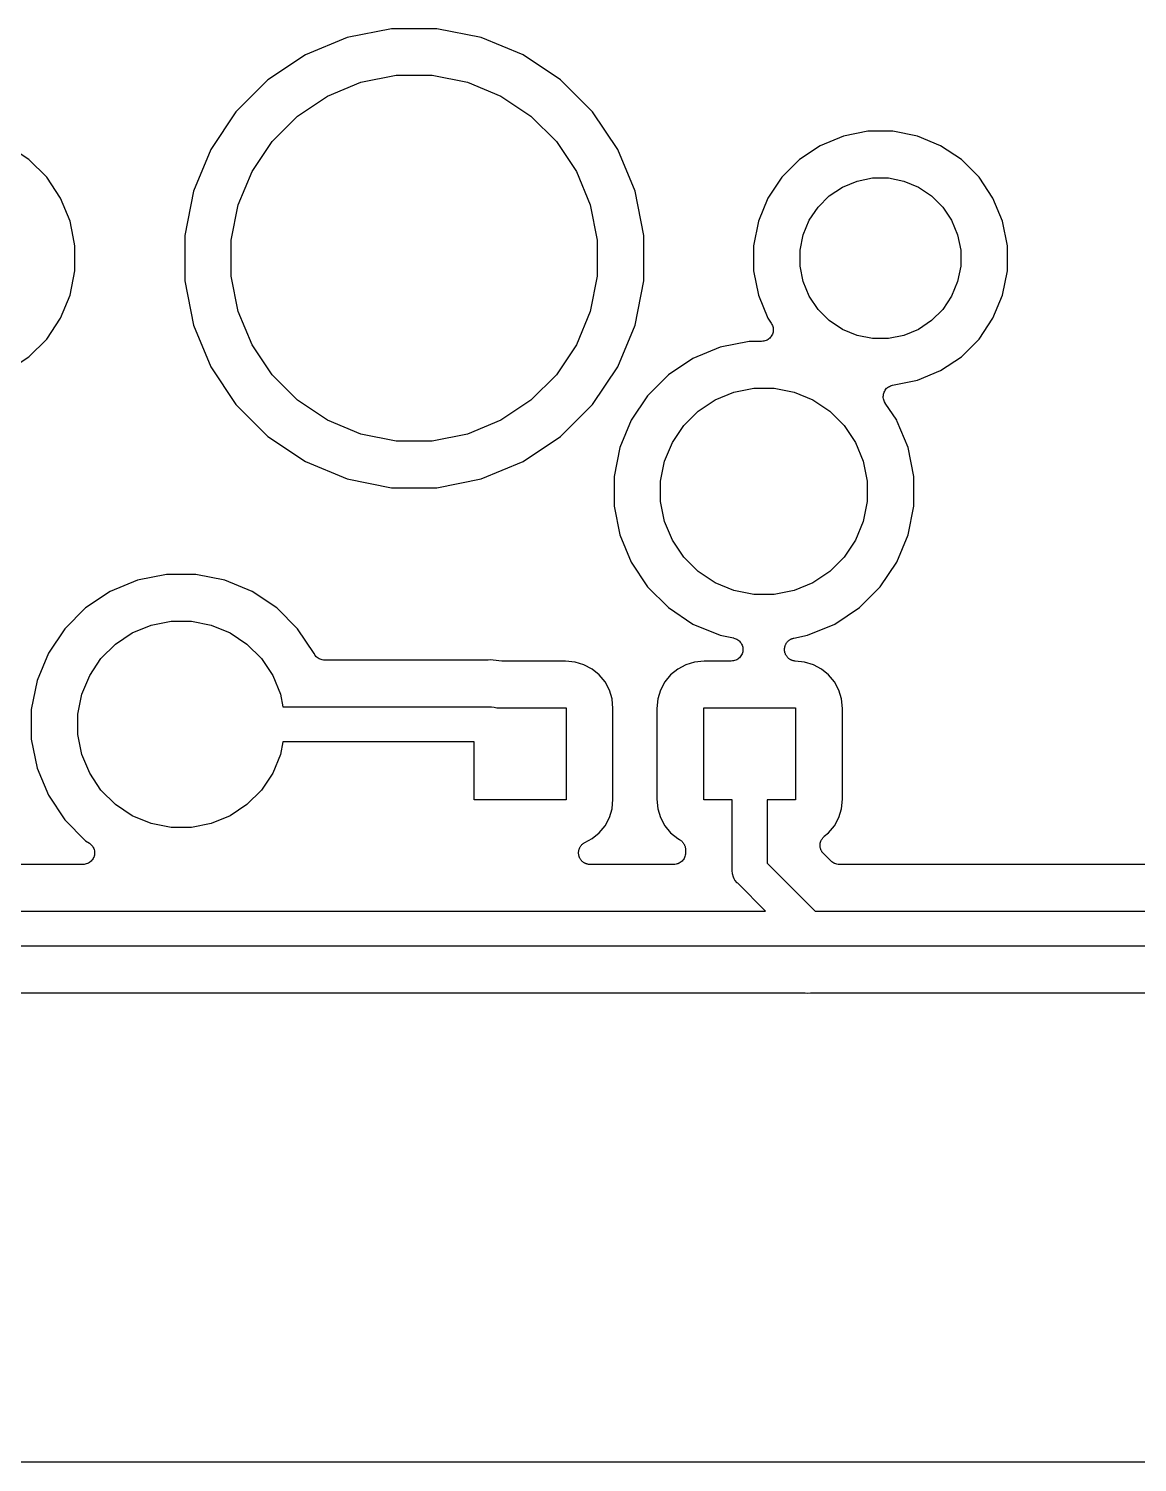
# Model space of a CAD drawing. Extents: x 1.17 to 5.78, y -4.25 to -1.3.
# Drawn here: x 2.166 to 2.641, y -4.254 to -3.639 of the extents above; entities that cross this region are included whole.
import ezdxf

# ---------------------------------------------------------------- set-up
doc = ezdxf.new("R2010")
doc.units = 0
doc.header["$MEASUREMENT"] = 0
doc.layers.add('BLACK', color=7, linetype='CONTINUOUS')

msp = doc.modelspace()

# ---------------------------------------------------------------- linework, layer by layer
at = {"layer": 'BLACK', "linetype": 'CONTINUOUS'}
for p, q in [((2.32143, -3.63883), (2.3024, -3.64261)), ((2.34084, -3.63883), (2.32143, -3.63883)), ((2.35987, -3.64261), (2.34084, -3.63883)), ((2.3024, -3.64261), (2.28448, -3.65004)), ((2.37779, -3.65004), (2.35987, -3.64261)), ((2.28448, -3.65004), (2.26835, -3.66082)), ((2.39393, -3.66082), (2.37779, -3.65004)), ((2.30824, -3.66184), (2.3234, -3.65883)), ((2.3234, -3.65883), (2.33887, -3.65883)), ((2.33887, -3.65883), (2.35403, -3.66184)), ((2.26835, -3.66082), (2.25463, -3.67454)), ((2.29395, -3.66776), (2.30824, -3.66184)), ((2.35403, -3.66184), (2.36832, -3.66776)), ((2.40765, -3.67454), (2.39393, -3.66082)), ((2.28109, -3.67635), (2.29395, -3.66776)), ((2.36832, -3.66776), (2.38118, -3.67635)), ((2.25463, -3.67454), (2.24385, -3.69067)), ((2.27016, -3.68729), (2.28109, -3.67635)), ((2.38118, -3.67635), (2.39211, -3.68729)), ((2.41843, -3.69067), (2.40765, -3.67454)), ((2.51525, -3.68497), (2.50534, -3.68908)), ((2.52577, -3.68288), (2.51525, -3.68497)), ((2.5365, -3.68288), (2.52577, -3.68288)), ((2.54702, -3.68497), (2.5365, -3.68288)), ((2.55693, -3.68908), (2.54702, -3.68497)), ((2.16584, -3.69503), (2.15693, -3.68908)), ((2.24385, -3.69067), (2.23642, -3.7086)), ((2.26157, -3.70014), (2.27016, -3.68729)), ((2.39211, -3.68729), (2.4007, -3.70014)), ((2.42585, -3.7086), (2.41843, -3.69067)), ((2.50534, -3.68908), (2.49643, -3.69503)), ((2.56584, -3.69503), (2.55693, -3.68908)), ((2.17343, -3.70262), (2.16584, -3.69503)), ((2.49643, -3.69503), (2.48884, -3.70262)), ((2.57343, -3.70262), (2.56584, -3.69503)), ((2.17939, -3.71154), (2.17343, -3.70262)), ((2.25565, -3.71443), (2.26157, -3.70014)), ((2.4007, -3.70014), (2.40662, -3.71443)), ((2.48884, -3.70262), (2.48288, -3.71154)), ((2.52109, -3.7042), (2.52774, -3.70288)), ((2.52774, -3.70288), (2.53453, -3.70288)), ((2.53453, -3.70288), (2.54118, -3.7042)), ((2.57939, -3.71154), (2.57343, -3.70262)), ((2.23642, -3.7086), (2.23264, -3.72763)), ((2.42964, -3.72763), (2.42585, -3.7086)), ((2.50918, -3.71057), (2.51482, -3.7068)), ((2.51482, -3.7068), (2.52109, -3.7042)), ((2.54118, -3.7042), (2.54745, -3.7068)), ((2.54745, -3.7068), (2.5531, -3.71057)), ((2.18349, -3.72145), (2.17939, -3.71154)), ((2.25264, -3.7296), (2.25565, -3.71443)), ((2.40662, -3.71443), (2.40964, -3.7296)), ((2.48288, -3.71154), (2.47878, -3.72145)), ((2.50061, -3.72101), (2.50438, -3.71537)), ((2.50438, -3.71537), (2.50918, -3.71057)), ((2.5531, -3.71057), (2.55789, -3.71537)), ((2.55789, -3.71537), (2.56166, -3.72101)), ((2.58349, -3.72145), (2.57939, -3.71154)), ((2.18482, -3.72811), (2.18349, -3.72145)), ((2.47878, -3.72145), (2.47669, -3.73196)), ((2.49801, -3.72728), (2.50061, -3.72101)), ((2.56166, -3.72101), (2.56426, -3.72728)), ((2.58558, -3.73196), (2.58349, -3.72145)), ((2.23264, -3.72763), (2.23264, -3.74703)), ((2.42964, -3.74703), (2.42964, -3.72763)), ((2.49669, -3.73393), (2.49801, -3.72728)), ((2.56426, -3.72728), (2.56558, -3.73393)), ((2.18558, -3.73196), (2.18482, -3.72811)), ((2.18558, -3.74269), (2.18558, -3.73196)), ((2.25264, -3.74506), (2.25264, -3.7296)), ((2.40964, -3.7296), (2.40964, -3.74506)), ((2.47669, -3.73196), (2.47669, -3.74269)), ((2.49669, -3.74072), (2.49669, -3.73393)), ((2.56558, -3.73393), (2.56558, -3.74072)), ((2.58558, -3.74269), (2.58558, -3.73196)), ((2.18349, -3.75321), (2.18558, -3.74269)), ((2.25565, -3.76022), (2.25264, -3.74506)), ((2.40964, -3.74506), (2.40662, -3.76022)), ((2.47669, -3.74269), (2.47878, -3.75321)), ((2.49801, -3.74738), (2.49669, -3.74072)), ((2.56558, -3.74072), (2.56426, -3.74738)), ((2.58349, -3.75321), (2.58558, -3.74269)), ((2.23264, -3.74703), (2.23642, -3.76606)), ((2.42585, -3.76606), (2.42964, -3.74703)), ((2.50061, -3.75364), (2.49801, -3.74738)), ((2.56426, -3.74738), (2.56166, -3.75364)), ((2.17939, -3.76312), (2.18349, -3.75321)), ((2.47878, -3.75321), (2.48288, -3.76312)), ((2.50438, -3.75929), (2.50061, -3.75364)), ((2.56166, -3.75364), (2.55789, -3.75929)), ((2.57939, -3.76312), (2.58349, -3.75321)), ((2.17343, -3.77204), (2.17939, -3.76312)), ((2.26157, -3.77451), (2.25565, -3.76022)), ((2.40662, -3.76022), (2.4007, -3.77451)), ((2.48288, -3.76312), (2.48431, -3.76526)), ((2.50918, -3.76409), (2.50438, -3.75929)), ((2.51482, -3.76786), (2.50918, -3.76409)), ((2.5531, -3.76409), (2.54745, -3.76786)), ((2.55789, -3.75929), (2.5531, -3.76409)), ((2.57343, -3.77204), (2.57939, -3.76312)), ((2.23642, -3.76606), (2.24385, -3.78398)), ((2.41843, -3.78398), (2.42585, -3.76606)), ((2.48429, -3.77085), (2.48399, -3.77121)), ((2.4843, -3.77083), (2.48429, -3.77084)), ((2.48429, -3.77084), (2.48429, -3.77085)), ((2.48453, -3.77041), (2.4843, -3.77083)), ((2.48431, -3.76526), (2.48434, -3.7653)), ((2.48434, -3.7653), (2.48434, -3.7653)), ((2.48434, -3.7653), (2.48434, -3.7653)), ((2.48434, -3.7653), (2.48435, -3.76532)), ((2.48435, -3.76532), (2.48457, -3.76574)), ((2.48476, -3.76999), (2.48453, -3.77041)), ((2.48457, -3.76574), (2.48479, -3.76616)), ((2.48477, -3.76997), (2.48476, -3.76998)), ((2.48476, -3.76998), (2.48476, -3.76999)), ((2.48491, -3.76952), (2.48477, -3.76997)), ((2.48479, -3.76616), (2.48479, -3.76617)), ((2.48479, -3.76617), (2.4848, -3.76618)), ((2.4848, -3.76618), (2.48493, -3.76664)), ((2.48505, -3.76906), (2.48491, -3.76952)), ((2.48493, -3.76664), (2.48507, -3.7671)), ((2.4851, -3.76856), (2.48505, -3.76904)), ((2.48505, -3.76904), (2.48505, -3.76905)), ((2.48505, -3.76905), (2.48505, -3.76906)), ((2.48507, -3.7671), (2.48507, -3.76711)), ((2.48507, -3.76711), (2.48507, -3.76712)), ((2.48507, -3.76712), (2.48511, -3.76759)), ((2.48516, -3.76809), (2.4851, -3.76856)), ((2.48511, -3.76759), (2.48516, -3.76807)), ((2.48516, -3.76807), (2.48515, -3.76808)), ((2.48515, -3.76808), (2.48516, -3.76809)), ((2.52109, -3.77045), (2.51482, -3.76786)), ((2.52774, -3.77178), (2.52109, -3.77045)), ((2.54118, -3.77045), (2.53453, -3.77178)), ((2.54745, -3.76786), (2.54118, -3.77045)), ((2.16584, -3.77962), (2.17343, -3.77204)), ((2.27016, -3.78737), (2.26157, -3.77451)), ((2.4007, -3.77451), (2.39211, -3.78737)), ((2.46238, -3.77551), (2.45068, -3.78035)), ((2.4748, -3.77304), (2.46238, -3.77551)), ((2.48016, -3.77304), (2.4748, -3.77304)), ((2.48063, -3.77299), (2.48016, -3.77304)), ((2.48111, -3.77294), (2.48063, -3.77299)), ((2.48112, -3.77294), (2.48111, -3.77294)), ((2.48113, -3.77294), (2.48112, -3.77294)), ((2.48158, -3.7728), (2.48113, -3.77294)), ((2.48204, -3.77267), (2.48158, -3.7728)), ((2.48205, -3.77266), (2.48204, -3.77267)), ((2.48206, -3.77266), (2.48205, -3.77266)), ((2.48249, -3.77243), (2.48206, -3.77266)), ((2.4829, -3.77221), (2.48249, -3.77243)), ((2.48291, -3.77221), (2.4829, -3.77221)), ((2.48292, -3.7722), (2.48291, -3.77221)), ((2.4833, -3.77189), (2.48292, -3.7722)), ((2.48366, -3.7716), (2.4833, -3.77189)), ((2.48367, -3.77159), (2.48366, -3.7716)), ((2.48368, -3.77158), (2.48367, -3.77159)), ((2.48399, -3.77121), (2.48368, -3.77158)), ((2.53453, -3.77178), (2.52774, -3.77178)), ((2.56584, -3.77962), (2.57343, -3.77204)), ((2.15693, -3.78558), (2.16584, -3.77962)), ((2.45068, -3.78035), (2.44015, -3.78739)), ((2.55693, -3.78558), (2.56584, -3.77962)), ((2.24385, -3.78398), (2.25463, -3.80012)), ((2.28109, -3.7983), (2.27016, -3.78737)), ((2.39211, -3.78737), (2.38118, -3.7983)), ((2.40765, -3.80012), (2.41843, -3.78398)), ((2.44015, -3.78739), (2.4312, -3.79634)), ((2.54702, -3.78968), (2.55693, -3.78558)), ((2.46016, -3.79808), (2.46822, -3.79474)), ((2.46822, -3.79474), (2.47677, -3.79304)), ((2.47677, -3.79304), (2.4855, -3.79304)), ((2.4855, -3.79304), (2.49405, -3.79474)), ((2.49405, -3.79474), (2.50212, -3.79808)), ((2.53238, -3.79618), (2.53243, -3.79571)), ((2.53243, -3.79571), (2.53244, -3.79569)), ((2.53244, -3.79568), (2.53258, -3.79523)), ((2.53244, -3.79569), (2.53244, -3.79568)), ((2.53258, -3.79523), (2.53272, -3.79477)), ((2.53272, -3.79477), (2.53273, -3.79476)), ((2.53273, -3.79475), (2.53296, -3.79433)), ((2.53273, -3.79476), (2.53273, -3.79475)), ((2.53296, -3.79433), (2.53318, -3.79392)), ((2.53318, -3.79392), (2.53319, -3.79391)), ((2.53319, -3.79391), (2.5332, -3.79389)), ((2.5332, -3.79389), (2.5335, -3.79353)), ((2.5335, -3.79353), (2.5338, -3.79316)), ((2.5338, -3.79316), (2.53381, -3.79316)), ((2.53381, -3.79316), (2.53382, -3.79315)), ((2.53382, -3.79315), (2.53419, -3.79285)), ((2.53419, -3.79285), (2.53456, -3.79255)), ((2.53456, -3.79255), (2.53457, -3.79254)), ((2.53457, -3.79254), (2.53458, -3.79253)), ((2.53458, -3.79253), (2.535, -3.79231)), ((2.535, -3.79231), (2.53542, -3.79209)), ((2.53542, -3.79209), (2.53543, -3.79208)), ((2.53543, -3.79208), (2.53545, -3.79208)), ((2.53545, -3.79208), (2.5359, -3.79194)), ((2.5359, -3.79194), (2.53636, -3.7918)), ((2.53636, -3.7918), (2.54702, -3.78968)), ((2.25463, -3.80012), (2.26835, -3.81384)), ((2.29395, -3.80689), (2.28109, -3.7983)), ((2.38118, -3.7983), (2.36832, -3.80689)), ((2.39393, -3.81384), (2.40765, -3.80012)), ((2.4312, -3.79634), (2.42416, -3.80687)), ((2.4529, -3.80292), (2.46016, -3.79808)), ((2.50212, -3.79808), (2.50937, -3.80292)), ((2.53233, -3.79665), (2.53238, -3.79618)), ((2.53233, -3.79666), (2.53233, -3.79665)), ((2.53233, -3.79668), (2.53233, -3.79666)), ((2.53237, -3.79715), (2.53233, -3.79668)), ((2.53242, -3.79762), (2.53237, -3.79715)), ((2.53242, -3.79764), (2.53242, -3.79762)), ((2.53242, -3.79765), (2.53242, -3.79764)), ((2.53255, -3.7981), (2.53242, -3.79765)), ((2.53269, -3.79856), (2.53255, -3.7981)), ((2.53269, -3.79857), (2.53269, -3.79856)), ((2.5327, -3.79859), (2.53269, -3.79857)), ((2.53291, -3.799), (2.5327, -3.79859)), ((2.53314, -3.79943), (2.53291, -3.799)), ((2.53315, -3.79945), (2.53314, -3.79943)), ((2.53317, -3.79949), (2.53315, -3.79945)), ((2.53315, -3.79945), (2.53315, -3.79945)), ((2.53315, -3.79945), (2.53315, -3.79945)), ((2.53811, -3.80687), (2.53317, -3.79949)), ((2.30824, -3.81281), (2.29395, -3.80689)), ((2.36832, -3.80689), (2.35403, -3.81281)), ((2.42416, -3.80687), (2.41931, -3.81857)), ((2.44673, -3.80909), (2.4529, -3.80292)), ((2.50937, -3.80292), (2.51554, -3.80909)), ((2.53834, -3.80742), (2.53811, -3.80687)), ((2.54296, -3.81857), (2.53834, -3.80742)), ((2.53834, -3.80742), (2.53834, -3.80742)), ((2.26835, -3.81384), (2.28448, -3.82462)), ((2.3234, -3.81583), (2.30824, -3.81281)), ((2.35403, -3.81281), (2.33887, -3.81583)), ((2.37779, -3.82462), (2.39393, -3.81384)), ((2.44189, -3.81635), (2.44673, -3.80909)), ((2.51554, -3.80909), (2.52039, -3.81635)), ((2.33887, -3.81583), (2.3234, -3.81583)), ((2.41931, -3.81857), (2.41684, -3.831)), ((2.43855, -3.82441), (2.44189, -3.81635)), ((2.52039, -3.81635), (2.52372, -3.82441)), ((2.54543, -3.831), (2.54296, -3.81857)), ((2.28448, -3.82462), (2.3024, -3.83204)), ((2.35987, -3.83204), (2.37779, -3.82462)), ((2.43684, -3.83296), (2.43855, -3.82441)), ((2.52372, -3.82441), (2.52543, -3.83296)), ((2.3024, -3.83204), (2.32143, -3.83583)), ((2.34084, -3.83583), (2.35987, -3.83204)), ((2.41684, -3.831), (2.41684, -3.84366)), ((2.54543, -3.84366), (2.54543, -3.831)), ((2.32143, -3.83583), (2.34084, -3.83583)), ((2.43684, -3.84169), (2.43684, -3.83296)), ((2.52543, -3.83296), (2.52543, -3.84169)), ((2.41684, -3.84366), (2.41931, -3.85608)), ((2.43855, -3.85025), (2.43684, -3.84169)), ((2.52543, -3.84169), (2.52372, -3.85025)), ((2.54296, -3.85608), (2.54543, -3.84366)), ((2.44189, -3.85831), (2.43855, -3.85025)), ((2.52372, -3.85025), (2.52039, -3.85831)), ((2.41931, -3.85608), (2.42416, -3.86778)), ((2.53811, -3.86778), (2.54296, -3.85608)), ((2.44673, -3.86556), (2.44189, -3.85831)), ((2.52039, -3.85831), (2.51554, -3.86556)), ((2.42416, -3.86778), (2.4312, -3.87831)), ((2.4529, -3.87173), (2.44673, -3.86556)), ((2.51554, -3.86556), (2.50937, -3.87173)), ((2.53107, -3.87831), (2.53811, -3.86778)), ((2.21238, -3.87551), (2.20068, -3.88035)), ((2.2248, -3.87304), (2.21238, -3.87551)), ((2.23747, -3.87304), (2.2248, -3.87304)), ((2.24989, -3.87551), (2.23747, -3.87304)), ((2.26159, -3.88035), (2.24989, -3.87551)), ((2.46016, -3.87658), (2.4529, -3.87173)), ((2.50937, -3.87173), (2.50212, -3.87658)), ((2.20068, -3.88035), (2.19015, -3.88739)), ((2.27212, -3.88739), (2.26159, -3.88035)), ((2.4312, -3.87831), (2.44015, -3.88727)), ((2.46822, -3.87992), (2.46016, -3.87658)), ((2.47677, -3.88162), (2.46822, -3.87992)), ((2.4855, -3.88162), (2.47677, -3.88162)), ((2.49405, -3.87992), (2.4855, -3.88162)), ((2.50212, -3.87658), (2.49405, -3.87992)), ((2.52212, -3.88727), (2.53107, -3.87831)), ((2.19015, -3.88739), (2.1812, -3.89634)), ((2.28107, -3.89634), (2.27212, -3.88739)), ((2.44015, -3.88727), (2.45068, -3.8943)), ((2.51159, -3.8943), (2.52212, -3.88727)), ((2.21822, -3.89474), (2.22677, -3.89304)), ((2.22677, -3.89304), (2.2355, -3.89304)), ((2.2355, -3.89304), (2.24405, -3.89474)), ((2.1812, -3.89634), (2.17416, -3.90687)), ((2.2029, -3.90292), (2.21016, -3.89808)), ((2.21016, -3.89808), (2.21822, -3.89474)), ((2.24405, -3.89474), (2.25212, -3.89808)), ((2.25212, -3.89808), (2.25937, -3.90292)), ((2.28819, -3.90699), (2.28107, -3.89634)), ((2.45068, -3.8943), (2.46238, -3.89915)), ((2.46238, -3.89915), (2.46812, -3.90029)), ((2.46812, -3.90029), (2.46819, -3.9003)), ((2.46819, -3.9003), (2.46819, -3.9003)), ((2.46819, -3.9003), (2.46819, -3.9003)), ((2.46819, -3.9003), (2.46819, -3.9003)), ((2.46819, -3.9003), (2.46868, -3.90046)), ((2.494, -3.90032), (2.49989, -3.89915)), ((2.49989, -3.89915), (2.51159, -3.8943)), ((2.19673, -3.90909), (2.2029, -3.90292)), ((2.25937, -3.90292), (2.26554, -3.90909)), ((2.46868, -3.90046), (2.46912, -3.9006)), ((2.46912, -3.9006), (2.46912, -3.9006)), ((2.46912, -3.9006), (2.46912, -3.9006)), ((2.46912, -3.9006), (2.46956, -3.90084)), ((2.46956, -3.90084), (2.46997, -3.90107)), ((2.46997, -3.90107), (2.46998, -3.90107)), ((2.46998, -3.90107), (2.46998, -3.90107)), ((2.46998, -3.90107), (2.47035, -3.90138)), ((2.47035, -3.90138), (2.47072, -3.9017)), ((2.47072, -3.9017), (2.47072, -3.9017)), ((2.47072, -3.9017), (2.47072, -3.9017)), ((2.47072, -3.9017), (2.47102, -3.90207)), ((2.47102, -3.90207), (2.47133, -3.90246)), ((2.47133, -3.90246), (2.47133, -3.90246)), ((2.47133, -3.90246), (2.47133, -3.90246)), ((2.47133, -3.90246), (2.47156, -3.90289)), ((2.47156, -3.90289), (2.47178, -3.90332)), ((2.47178, -3.90332), (2.47179, -3.90332)), ((2.47179, -3.90332), (2.47179, -3.90332)), ((2.47179, -3.90332), (2.47193, -3.90381)), ((2.47205, -3.9062), (2.4719, -3.90667)), ((2.47193, -3.90381), (2.47206, -3.90426)), ((2.4721, -3.90571), (2.47205, -3.9062)), ((2.47205, -3.9062), (2.47205, -3.9062)), ((2.47205, -3.9062), (2.47205, -3.9062)), ((2.47206, -3.90426), (2.47206, -3.90426)), ((2.47206, -3.90426), (2.47206, -3.90426)), ((2.47206, -3.90426), (2.4721, -3.90475)), ((2.4721, -3.90475), (2.47215, -3.90523)), ((2.47215, -3.90523), (2.4721, -3.90571)), ((2.47215, -3.90523), (2.47215, -3.90523)), ((2.47215, -3.90523), (2.47215, -3.90523)), ((2.48998, -3.90519), (2.49, -3.90495)), ((2.49, -3.90543), (2.48998, -3.90519)), ((2.49, -3.90495), (2.49001, -3.9047)), ((2.49, -3.90567), (2.49, -3.90543)), ((2.49004, -3.90592), (2.49, -3.90567)), ((2.49001, -3.9047), (2.49005, -3.90446)), ((2.49007, -3.90616), (2.49004, -3.90592)), ((2.49005, -3.90446), (2.49008, -3.90422)), ((2.49014, -3.9064), (2.49007, -3.90616)), ((2.49008, -3.90422), (2.49015, -3.90398)), ((2.49018, -3.90663), (2.49014, -3.9064)), ((2.49015, -3.90398), (2.4902, -3.90374)), ((2.4902, -3.90374), (2.4903, -3.90352)), ((2.4903, -3.90352), (2.49037, -3.90329)), ((2.49037, -3.90329), (2.49048, -3.90307)), ((2.49048, -3.90307), (2.49058, -3.90284)), ((2.49058, -3.90284), (2.49072, -3.90264)), ((2.49072, -3.90264), (2.49083, -3.90243)), ((2.49083, -3.90243), (2.49099, -3.90224)), ((2.49099, -3.90224), (2.49113, -3.90203)), ((2.49113, -3.90203), (2.4913, -3.90186)), ((2.4913, -3.90186), (2.49145, -3.90168)), ((2.49145, -3.90168), (2.49164, -3.90152)), ((2.49164, -3.90152), (2.49182, -3.90135)), ((2.49182, -3.90135), (2.49202, -3.90121)), ((2.49202, -3.90121), (2.49221, -3.90106)), ((2.49221, -3.90106), (2.49243, -3.90094)), ((2.49243, -3.90094), (2.49263, -3.90081)), ((2.49263, -3.90081), (2.49286, -3.90072)), ((2.49286, -3.90072), (2.49307, -3.9006)), ((2.49307, -3.9006), (2.49331, -3.90053)), ((2.49331, -3.90053), (2.49353, -3.90044)), ((2.49353, -3.90044), (2.49377, -3.90039)), ((2.49377, -3.90039), (2.494, -3.90032)), ((2.17416, -3.90687), (2.16931, -3.91857)), ((2.19189, -3.91635), (2.19673, -3.90909)), ((2.26554, -3.90909), (2.27039, -3.91635)), ((2.28827, -3.90715), (2.28819, -3.90699)), ((2.28849, -3.90757), (2.28827, -3.90715)), ((2.2885, -3.90758), (2.28849, -3.90757)), ((2.28851, -3.9076), (2.2885, -3.90758)), ((2.28881, -3.90796), (2.28851, -3.9076)), ((2.2891, -3.90833), (2.28881, -3.90796)), ((2.28912, -3.90834), (2.2891, -3.90833)), ((2.28913, -3.90836), (2.28912, -3.90834)), ((2.28949, -3.90865), (2.28913, -3.90836)), ((2.28985, -3.90895), (2.28949, -3.90865)), ((2.28987, -3.90896), (2.28985, -3.90895)), ((2.28989, -3.90898), (2.28987, -3.90896)), ((2.2903, -3.9092), (2.28989, -3.90898)), ((2.2907, -3.90942), (2.2903, -3.9092)), ((2.29073, -3.90943), (2.2907, -3.90942)), ((2.29074, -3.90944), (2.29073, -3.90943)), ((2.29119, -3.90958), (2.29074, -3.90944)), ((2.29163, -3.90972), (2.29119, -3.90958)), ((2.29166, -3.90972), (2.29163, -3.90972)), ((2.29168, -3.90973), (2.29166, -3.90972)), ((2.29214, -3.90977), (2.29168, -3.90973)), ((2.2926, -3.90983), (2.29214, -3.90977)), ((2.29265, -3.90983), (2.2926, -3.90983)), ((2.29267, -3.90983), (2.29265, -3.90983)), ((2.29265, -3.90983), (2.29265, -3.90983)), ((2.29265, -3.90983), (2.29265, -3.90983)), ((2.36231, -3.90983), (2.29267, -3.90983)), ((2.36252, -3.90981), (2.36231, -3.90983)), ((2.36273, -3.90981), (2.36252, -3.90981)), ((2.3628, -3.9098), (2.36273, -3.90981)), ((2.3639, -3.90969), (2.3628, -3.9098)), ((2.36501, -3.9098), (2.3639, -3.90969)), ((2.36873, -3.91017), (2.36501, -3.9098)), ((2.36501, -3.9098), (2.36501, -3.9098)), ((2.36894, -3.91017), (2.36873, -3.91017)), ((2.36915, -3.91019), (2.36894, -3.91017)), ((2.36922, -3.91019), (2.36915, -3.91019)), ((2.39601, -3.91019), (2.36922, -3.91019)), ((2.40018, -3.9106), (2.39601, -3.91019)), ((2.40395, -3.91175), (2.40018, -3.9106)), ((2.40743, -3.91361), (2.40395, -3.91175)), ((2.44762, -3.91175), (2.44415, -3.91361)), ((2.45139, -3.9106), (2.44762, -3.91175)), ((2.45556, -3.91019), (2.45139, -3.9106)), ((2.46715, -3.91019), (2.45556, -3.91019)), ((2.46762, -3.91015), (2.46715, -3.91019)), ((2.46812, -3.9101), (2.46762, -3.91015)), ((2.46856, -3.90997), (2.46812, -3.9101)), ((2.46812, -3.9101), (2.46812, -3.9101)), ((2.46812, -3.9101), (2.46812, -3.9101)), ((2.46905, -3.90982), (2.46856, -3.90997)), ((2.46947, -3.9096), (2.46905, -3.90982)), ((2.46905, -3.90982), (2.46905, -3.90982)), ((2.46905, -3.90982), (2.46905, -3.90982)), ((2.46991, -3.90936), (2.46947, -3.9096)), ((2.46992, -3.90936), (2.46991, -3.90936)), ((2.46991, -3.90936), (2.46991, -3.90936)), ((2.47029, -3.90905), (2.46992, -3.90936)), ((2.47067, -3.90874), (2.47029, -3.90905)), ((2.47097, -3.90838), (2.47067, -3.90874)), ((2.47067, -3.90874), (2.47067, -3.90874)), ((2.47067, -3.90874), (2.47067, -3.90874)), ((2.47129, -3.90799), (2.47097, -3.90838)), ((2.47152, -3.90758), (2.47129, -3.90799)), ((2.47129, -3.90799), (2.47129, -3.90799)), ((2.47129, -3.90799), (2.47129, -3.90799)), ((2.47176, -3.90714), (2.47152, -3.90758)), ((2.4719, -3.90667), (2.47176, -3.90713)), ((2.47176, -3.90713), (2.47176, -3.90713)), ((2.47176, -3.90713), (2.47176, -3.90714)), ((2.49027, -3.90686), (2.49018, -3.90663)), ((2.49034, -3.9071), (2.49027, -3.90686)), ((2.49046, -3.90731), (2.49034, -3.9071)), ((2.49055, -3.90754), (2.49046, -3.90731)), ((2.49068, -3.90775), (2.49055, -3.90754)), ((2.4908, -3.90796), (2.49068, -3.90775)), ((2.49095, -3.90815), (2.4908, -3.90796)), ((2.49108, -3.90835), (2.49095, -3.90815)), ((2.49125, -3.90853), (2.49108, -3.90835)), ((2.49141, -3.90872), (2.49125, -3.90853)), ((2.49159, -3.90888), (2.49141, -3.90872)), ((2.49176, -3.90905), (2.49159, -3.90888)), ((2.49197, -3.90919), (2.49176, -3.90905)), ((2.49216, -3.90935), (2.49197, -3.90919)), ((2.49237, -3.90947), (2.49216, -3.90935)), ((2.49257, -3.9096), (2.49237, -3.90947)), ((2.49279, -3.9097), (2.49257, -3.9096)), ((2.49301, -3.90982), (2.49279, -3.9097)), ((2.49324, -3.90989), (2.49301, -3.90982)), ((2.49346, -3.90999), (2.49324, -3.90989)), ((2.49371, -3.91004), (2.49346, -3.90999)), ((2.49394, -3.91011), (2.49371, -3.91004)), ((2.49418, -3.91014), (2.49394, -3.91011)), ((2.49442, -3.91019), (2.49418, -3.91014)), ((2.49449, -3.9102), (2.49442, -3.91019)), ((2.49861, -3.9106), (2.49449, -3.9102)), ((2.50238, -3.91175), (2.49861, -3.9106)), ((2.50585, -3.91361), (2.50238, -3.91175)), ((2.16931, -3.91857), (2.16684, -3.931)), ((2.18855, -3.92441), (2.19189, -3.91635)), ((2.27039, -3.91635), (2.27372, -3.92441)), ((2.41047, -3.9161), (2.40743, -3.91361)), ((2.41297, -3.91915), (2.41047, -3.9161)), ((2.4411, -3.9161), (2.43861, -3.91915)), ((2.44415, -3.91361), (2.4411, -3.9161)), ((2.5089, -3.9161), (2.50585, -3.91361)), ((2.51139, -3.91915), (2.5089, -3.9161)), ((2.18684, -3.93296), (2.18855, -3.92441)), ((2.27372, -3.92441), (2.2748, -3.92983)), ((2.41483, -3.92262), (2.41297, -3.91915)), ((2.41597, -3.92639), (2.41483, -3.92262)), ((2.43675, -3.92262), (2.4356, -3.92639)), ((2.43861, -3.91915), (2.43675, -3.92262)), ((2.51325, -3.92262), (2.51139, -3.91915)), ((2.5144, -3.92639), (2.51325, -3.92262)), ((2.16684, -3.931), (2.16684, -3.94366)), ((2.2748, -3.92983), (2.36353, -3.92983)), ((2.36353, -3.92983), (2.3639, -3.92979)), ((2.3639, -3.92979), (2.36427, -3.92983)), ((2.36427, -3.92983), (2.36427, -3.92983)), ((2.36427, -3.92983), (2.36537, -3.92994)), ((2.36537, -3.92994), (2.36662, -3.93031)), ((2.36662, -3.93031), (2.39626, -3.93031)), ((2.39626, -3.93031), (2.39626, -3.96969)), ((2.41638, -3.93056), (2.41597, -3.92639)), ((2.41638, -3.96944), (2.41638, -3.93056)), ((2.4356, -3.92639), (2.43519, -3.93056)), ((2.43519, -3.93056), (2.43519, -3.96944)), ((2.45531, -3.96969), (2.45531, -3.93031)), ((2.45531, -3.93031), (2.49469, -3.93031)), ((2.49469, -3.93031), (2.49469, -3.96969)), ((2.51481, -3.93056), (2.5144, -3.92639)), ((2.51481, -3.96944), (2.51481, -3.93056)), ((2.18684, -3.94169), (2.18684, -3.93296)), ((2.18855, -3.95025), (2.18684, -3.94169)), ((2.16684, -3.94366), (2.16931, -3.95608)), ((2.2748, -3.94483), (2.27372, -3.95025)), ((2.35689, -3.94483), (2.2748, -3.94483)), ((2.35689, -3.96969), (2.35689, -3.94483)), ((2.19189, -3.95831), (2.18855, -3.95025)), ((2.27372, -3.95025), (2.27039, -3.95831)), ((2.16931, -3.95608), (2.17416, -3.96778)), ((2.19673, -3.96556), (2.19189, -3.95831)), ((2.27039, -3.95831), (2.26554, -3.96556)), ((2.17416, -3.96778), (2.1812, -3.97831)), ((2.2029, -3.97173), (2.19673, -3.96556)), ((2.26554, -3.96556), (2.25937, -3.97173)), ((2.21016, -3.97658), (2.2029, -3.97173)), ((2.25937, -3.97173), (2.25212, -3.97658)), ((2.39626, -3.96969), (2.35689, -3.96969)), ((2.41483, -3.97738), (2.41597, -3.97361)), ((2.41597, -3.97361), (2.41638, -3.96944)), ((2.43519, -3.96944), (2.4356, -3.97361)), ((2.4356, -3.97361), (2.43675, -3.97738)), ((2.4675, -3.96969), (2.45531, -3.96969)), ((2.4675, -3.99963), (2.4675, -3.96969)), ((2.49469, -3.96969), (2.4825, -3.96969)), ((2.4825, -3.96969), (2.4825, -3.99689)), ((2.51325, -3.97738), (2.5144, -3.97361)), ((2.5144, -3.97361), (2.51481, -3.96944)), ((2.1812, -3.97831), (2.19015, -3.98727)), ((2.21822, -3.97992), (2.21016, -3.97658)), ((2.22677, -3.98162), (2.21822, -3.97992)), ((2.24405, -3.97992), (2.2355, -3.98162)), ((2.25212, -3.97658), (2.24405, -3.97992)), ((2.41297, -3.98085), (2.41483, -3.97738)), ((2.43675, -3.97738), (2.43861, -3.98085)), ((2.51139, -3.98085), (2.51325, -3.97738)), ((2.2355, -3.98162), (2.22677, -3.98162)), ((2.40425, -3.98809), (2.40743, -3.98639)), ((2.40743, -3.98639), (2.41047, -3.9839)), ((2.41047, -3.9839), (2.41297, -3.98085)), ((2.43861, -3.98085), (2.4411, -3.9839)), ((2.4411, -3.9839), (2.44415, -3.98639)), ((2.44415, -3.98639), (2.44486, -3.98677)), ((2.50609, -3.98646), (2.50624, -3.98628)), ((2.50624, -3.98628), (2.50637, -3.98609)), ((2.50637, -3.98609), (2.50655, -3.98591)), ((2.50655, -3.98591), (2.50672, -3.98571)), ((2.50672, -3.98571), (2.5069, -3.98556)), ((2.5069, -3.98556), (2.50706, -3.9854)), ((2.50706, -3.9854), (2.5089, -3.9839)), ((2.5089, -3.9839), (2.51139, -3.98085)), ((2.19015, -3.98727), (2.19176, -3.98834)), ((2.19176, -3.98834), (2.19181, -3.98837)), ((2.19181, -3.98837), (2.19181, -3.98837)), ((2.19181, -3.98837), (2.19181, -3.98837)), ((2.19181, -3.98837), (2.19182, -3.98838)), ((2.19182, -3.98838), (2.1922, -3.9887)), ((2.1922, -3.9887), (2.19256, -3.989)), ((2.19256, -3.989), (2.19256, -3.98901)), ((2.19256, -3.98901), (2.19257, -3.98901)), ((2.19257, -3.98901), (2.19287, -3.98939)), ((2.19287, -3.98939), (2.19317, -3.98976)), ((2.19317, -3.98976), (2.19317, -3.98977)), ((2.19317, -3.98977), (2.19318, -3.98977)), ((2.19318, -3.98977), (2.1934, -3.99019)), ((2.1934, -3.99019), (2.19362, -3.99063)), ((2.19362, -3.99063), (2.19362, -3.99063)), ((2.19362, -3.99063), (2.19363, -3.99064)), ((2.19363, -3.99064), (2.19376, -3.9911)), ((2.19376, -3.9911), (2.1939, -3.99156)), ((2.1939, -3.99156), (2.1939, -3.99157)), ((2.1939, -3.99157), (2.1939, -3.99158)), ((2.1939, -3.99158), (2.19394, -3.99206)), ((2.19394, -3.99206), (2.19399, -3.99253)), ((2.19399, -3.99255), (2.19394, -3.99301)), ((2.19399, -3.99253), (2.19399, -3.99254)), ((2.19399, -3.99254), (2.19399, -3.99255)), ((2.40161, -3.99247), (2.40164, -3.99223)), ((2.40163, -3.99271), (2.40161, -3.99247)), ((2.40164, -3.99199), (2.40169, -3.99174)), ((2.40164, -3.99223), (2.40164, -3.99199)), ((2.40169, -3.99174), (2.40171, -3.99149)), ((2.40171, -3.99149), (2.40178, -3.99127)), ((2.40178, -3.99127), (2.40183, -3.99103)), ((2.40183, -3.99103), (2.40193, -3.9908)), ((2.40193, -3.9908), (2.402, -3.99056)), ((2.402, -3.99056), (2.40211, -3.99035)), ((2.40211, -3.99035), (2.40221, -3.99013)), ((2.40221, -3.99013), (2.40235, -3.98992)), ((2.40235, -3.98992), (2.40246, -3.9897)), ((2.40246, -3.9897), (2.40262, -3.98952)), ((2.40262, -3.98952), (2.40275, -3.98932)), ((2.40275, -3.98932), (2.40293, -3.98914)), ((2.40293, -3.98914), (2.40309, -3.98895)), ((2.40309, -3.98895), (2.40327, -3.9888)), ((2.40327, -3.9888), (2.40344, -3.98863)), ((2.40344, -3.98863), (2.40365, -3.98849)), ((2.40365, -3.98849), (2.40384, -3.98834)), ((2.40384, -3.98834), (2.40405, -3.98822)), ((2.40405, -3.98822), (2.40425, -3.98809)), ((2.44486, -3.98677), (2.44492, -3.98681)), ((2.44492, -3.98681), (2.4451, -3.98693)), ((2.4451, -3.98693), (2.4453, -3.98704)), ((2.4453, -3.98704), (2.4455, -3.98721)), ((2.4455, -3.98721), (2.44572, -3.98736)), ((2.44572, -3.98736), (2.44588, -3.98752)), ((2.44588, -3.98752), (2.44605, -3.98766)), ((2.44605, -3.98766), (2.44622, -3.98787)), ((2.44622, -3.98787), (2.4464, -3.98806)), ((2.4464, -3.98806), (2.44652, -3.98824)), ((2.44652, -3.98824), (2.44666, -3.98842)), ((2.44666, -3.98842), (2.44679, -3.98865)), ((2.44679, -3.98865), (2.44694, -3.98888)), ((2.44694, -3.98888), (2.44702, -3.98908)), ((2.44702, -3.98908), (2.44712, -3.98928)), ((2.44712, -3.98928), (2.4472, -3.98953)), ((2.4472, -3.98953), (2.4473, -3.98978)), ((2.4473, -3.98978), (2.44734, -3.99)), ((2.44734, -3.99), (2.4474, -3.99021)), ((2.4474, -3.99021), (2.44743, -3.99048)), ((2.44743, -3.99048), (2.44748, -3.99074)), ((2.4475, -3.99257), (2.44745, -3.99304)), ((2.44748, -3.99074), (2.44748, -3.99096)), ((2.44748, -3.99096), (2.4475, -3.99118)), ((2.4475, -3.99118), (2.4475, -3.9925)), ((2.4475, -3.9925), (2.4475, -3.99253)), ((2.4475, -3.99253), (2.4475, -3.99253)), ((2.4475, -3.99253), (2.4475, -3.99254)), ((2.4475, -3.99254), (2.4475, -3.99257)), ((2.50523, -3.98922), (2.50526, -3.98899)), ((2.50525, -3.98948), (2.50523, -3.98922)), ((2.50525, -3.98974), (2.50525, -3.98948)), ((2.5053, -3.98996), (2.50525, -3.98974)), ((2.50526, -3.98876), (2.50531, -3.98851)), ((2.50526, -3.98899), (2.50526, -3.98876)), ((2.50532, -3.99019), (2.5053, -3.98996)), ((2.50531, -3.98851), (2.50534, -3.98825)), ((2.50539, -3.99044), (2.50532, -3.99019)), ((2.50534, -3.98825), (2.5054, -3.98803)), ((2.50544, -3.99069), (2.50539, -3.99044)), ((2.5054, -3.98803), (2.50545, -3.9878)), ((2.50552, -3.99091), (2.50544, -3.99069)), ((2.50545, -3.9878), (2.50555, -3.98756)), ((2.50559, -3.99113), (2.50552, -3.99091)), ((2.50555, -3.98756), (2.50563, -3.98731)), ((2.50571, -3.99136), (2.50559, -3.99113)), ((2.50563, -3.98731), (2.50574, -3.98711)), ((2.50581, -3.9916), (2.50571, -3.99136)), ((2.50574, -3.98711), (2.50582, -3.9869)), ((2.50593, -3.99179), (2.50581, -3.9916)), ((2.50582, -3.9869), (2.50597, -3.98669)), ((2.50604, -3.99199), (2.50593, -3.99179)), ((2.50597, -3.98669), (2.50609, -3.98646)), ((2.5062, -3.9922), (2.50604, -3.99199)), ((2.50634, -3.99241), (2.5062, -3.9922)), ((2.5065, -3.99258), (2.50634, -3.99241)), ((2.50665, -3.99275), (2.5065, -3.99258)), ((2.18899, -3.9975), (1.79368, -3.9975)), ((2.18946, -3.99745), (2.18899, -3.9975)), ((2.18994, -3.99741), (2.18946, -3.99745)), ((2.18995, -3.99741), (2.18994, -3.99741)), ((2.18996, -3.9974), (2.18995, -3.99741)), ((2.19042, -3.99727), (2.18996, -3.9974)), ((2.19088, -3.99713), (2.19042, -3.99727)), ((2.19089, -3.99712), (2.19088, -3.99713)), ((2.19132, -3.99689), (2.19089, -3.99712)), ((2.19089, -3.99712), (2.19089, -3.99712)), ((2.19174, -3.99667), (2.19132, -3.99689)), ((2.19175, -3.99667), (2.19174, -3.99667)), ((2.19213, -3.99636), (2.19175, -3.99666)), ((2.19175, -3.99666), (2.19175, -3.99667)), ((2.1925, -3.99606), (2.19213, -3.99636)), ((2.19251, -3.99605), (2.1925, -3.99605)), ((2.1925, -3.99605), (2.1925, -3.99606)), ((2.19282, -3.99567), (2.19251, -3.99605)), ((2.19312, -3.99531), (2.19282, -3.99567)), ((2.19313, -3.9953), (2.19312, -3.99531)), ((2.19337, -3.99486), (2.19313, -3.9953)), ((2.19313, -3.9953), (2.19313, -3.9953)), ((2.19359, -3.99445), (2.19337, -3.99486)), ((2.1936, -3.99444), (2.19359, -3.99444)), ((2.19359, -3.99444), (2.19359, -3.99445)), ((2.19374, -3.99396), (2.1936, -3.99444)), ((2.19388, -3.99352), (2.19374, -3.99396)), ((2.19394, -3.99301), (2.19388, -3.99351)), ((2.19388, -3.99351), (2.19388, -3.99351)), ((2.19388, -3.99351), (2.19388, -3.99352)), ((2.40163, -3.99296), (2.40163, -3.99271)), ((2.40168, -3.9932), (2.40163, -3.99296)), ((2.4017, -3.99344), (2.40168, -3.9932)), ((2.40177, -3.99368), (2.4017, -3.99344)), ((2.40182, -3.99392), (2.40177, -3.99368)), ((2.40191, -3.99414), (2.40182, -3.99392)), ((2.40197, -3.99437), (2.40191, -3.99414)), ((2.40209, -3.99459), (2.40197, -3.99437)), ((2.40218, -3.99483), (2.40209, -3.99459)), ((2.40232, -3.99503), (2.40218, -3.99483)), ((2.40243, -3.99524), (2.40232, -3.99503)), ((2.40258, -3.99543), (2.40243, -3.99524)), ((2.40272, -3.99564), (2.40258, -3.99543)), ((2.40289, -3.99581), (2.40272, -3.99564)), ((2.40304, -3.996), (2.40289, -3.99581)), ((2.40323, -3.99616), (2.40304, -3.996)), ((2.4034, -3.99634), (2.40323, -3.99616)), ((2.4036, -3.99647), (2.4034, -3.99634)), ((2.40379, -3.99663), (2.4036, -3.99647)), ((2.404, -3.99675), (2.40379, -3.99663)), ((2.40421, -3.99689), (2.404, -3.99675)), ((2.40443, -3.99698), (2.40421, -3.99689)), ((2.40464, -3.9971), (2.40443, -3.99698)), ((2.40488, -3.99717), (2.40464, -3.9971)), ((2.40511, -3.99727), (2.40488, -3.99717)), ((2.40534, -3.99732), (2.40511, -3.99727)), ((2.40557, -3.99739), (2.40534, -3.99732)), ((2.40582, -3.99742), (2.40557, -3.99739)), ((2.40606, -3.99747), (2.40582, -3.99742)), ((2.4063, -3.99747), (2.40606, -3.99747)), ((2.40654, -3.9975), (2.4063, -3.99747)), ((2.40661, -3.9975), (2.40654, -3.9975)), ((2.4425, -3.9975), (2.40661, -3.9975)), ((2.44297, -3.99745), (2.4425, -3.9975)), ((2.44344, -3.99741), (2.44297, -3.99745)), ((2.44345, -3.99741), (2.44344, -3.99741)), ((2.44347, -3.9974), (2.44345, -3.99741)), ((2.44392, -3.99727), (2.44347, -3.9974)), ((2.44437, -3.99714), (2.44392, -3.99727)), ((2.44439, -3.99713), (2.44437, -3.99714)), ((2.44441, -3.99712), (2.44439, -3.99713)), ((2.44482, -3.9969), (2.44441, -3.99712)), ((2.44524, -3.99668), (2.44482, -3.9969)), ((2.44525, -3.99667), (2.44524, -3.99668)), ((2.44527, -3.99666), (2.44525, -3.99667)), ((2.44563, -3.99637), (2.44527, -3.99666)), ((2.446, -3.99607), (2.44563, -3.99637)), ((2.44601, -3.99606), (2.446, -3.99607)), ((2.44602, -3.99605), (2.44601, -3.99606)), ((2.44632, -3.99568), (2.44602, -3.99605)), ((2.44663, -3.99532), (2.44632, -3.99568)), ((2.44665, -3.9953), (2.44663, -3.99531)), ((2.44663, -3.99531), (2.44663, -3.99532)), ((2.44687, -3.99488), (2.44665, -3.9953)), ((2.4471, -3.99447), (2.44687, -3.99488)), ((2.44711, -3.99444), (2.4471, -3.99445)), ((2.4471, -3.99445), (2.4471, -3.99447)), ((2.44725, -3.99399), (2.44711, -3.99444)), ((2.44739, -3.99354), (2.44725, -3.99399)), ((2.4474, -3.99351), (2.44739, -3.99352)), ((2.44739, -3.99352), (2.44739, -3.99354)), ((2.44745, -3.99304), (2.4474, -3.99351)), ((2.4825, -3.99689), (2.50311, -4.0175)), ((2.50669, -3.9928), (2.50665, -3.99275)), ((2.50993, -3.99604), (2.50669, -3.9928)), ((2.51028, -3.99633), (2.50993, -3.99604)), ((2.51064, -3.99663), (2.51028, -3.99633)), ((2.51066, -3.99664), (2.51064, -3.99663)), ((2.51068, -3.99665), (2.51066, -3.99664)), ((2.51109, -3.99687), (2.51068, -3.99665)), ((2.51149, -3.9971), (2.51109, -3.99687)), ((2.51152, -3.9971), (2.51149, -3.9971)), ((2.51154, -3.99712), (2.51152, -3.9971)), ((2.51198, -3.99725), (2.51154, -3.99712)), ((2.51242, -3.99739), (2.51198, -3.99725)), ((2.51245, -3.99739), (2.51242, -3.99739)), ((2.51247, -3.9974), (2.51245, -3.99739)), ((2.51293, -3.99745), (2.51247, -3.9974)), ((2.51339, -3.9975), (2.51293, -3.99745)), ((2.51344, -3.9975), (2.51339, -3.9975)), ((2.51345, -3.9975), (2.51344, -3.9975)), ((2.51344, -3.9975), (2.51344, -3.9975)), ((2.51346, -3.9975), (2.51345, -3.9975)), ((3.1925, -3.9975), (2.51346, -3.9975)), ((2.46746, -4), (2.4675, -3.99963)), ((2.46761, -4.00147), (2.46746, -4)), ((2.46804, -4.00288), (2.46761, -4.00147)), ((2.46844, -4.00364), (2.46804, -4.00288)), ((2.46873, -4.00419), (2.46844, -4.00364)), ((2.46967, -4.00533), (2.46873, -4.00419)), ((2.46996, -4.00556), (2.46967, -4.00533)), ((2.48189, -4.0175), (2.46996, -4.00556)), ((1.77379, -4.0175), (2.48189, -4.0175)), ((2.50311, -4.0175), (3.23189, -4.0175)), ((2.49963, -4.0325), (1.77653, -4.0325)), ((2.5, -4.03254), (2.49963, -4.0325)), ((2.50037, -4.0325), (2.5, -4.03254)), ((3.24963, -4.0325), (2.50037, -4.0325)), ((1.78689, -4.0525), (2.4984, -4.0525)), ((2.4984, -4.0525), (2.49847, -4.0525)), ((2.49847, -4.0525), (2.49868, -4.05252)), ((2.49868, -4.05252), (2.49889, -4.05252)), ((2.49889, -4.05252), (2.5, -4.05263)), ((2.5, -4.05263), (2.50111, -4.05252)), ((2.50111, -4.05252), (2.50118, -4.05252)), ((2.50118, -4.05252), (2.50139, -4.05252)), ((2.50139, -4.05252), (2.5016, -4.0525)), ((2.5016, -4.0525), (3.2484, -4.0525)), ((5.72414, -4.25402), (1.22627, -4.25402))]:
    msp.add_line(p, q, dxfattribs=at)

doc.saveas('drawing.dxf')
